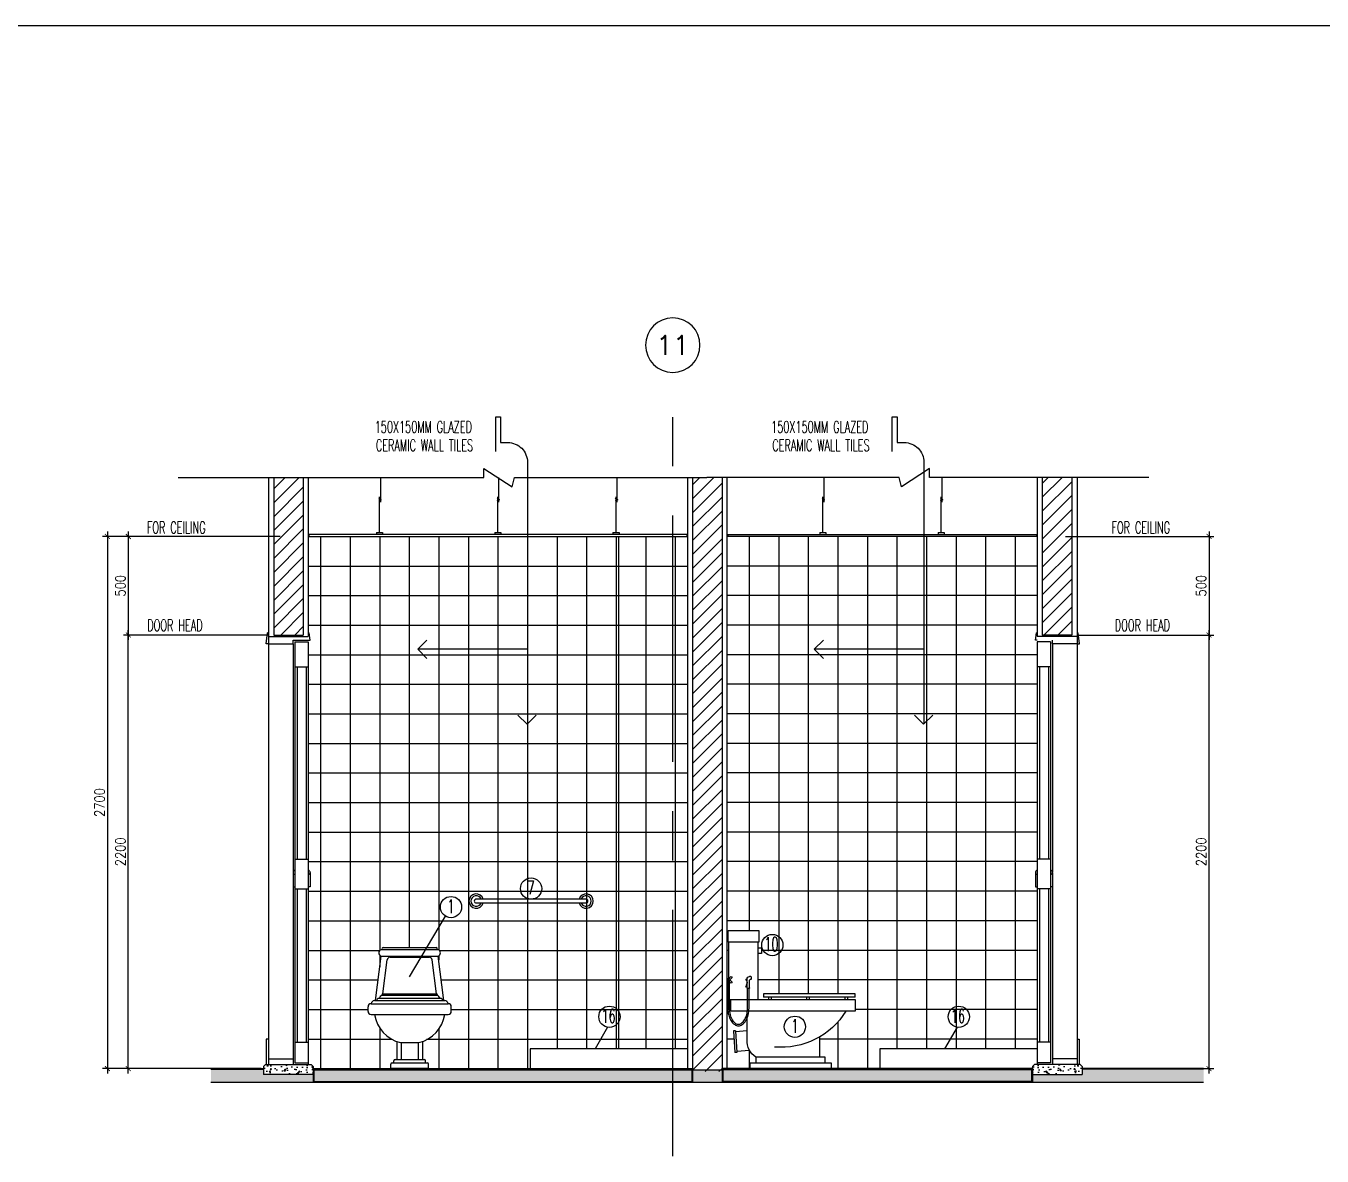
# Model space of a CAD drawing. Extents: x -263967 to -235090, y 196485 to 216410.
# Drawn here: x -256826 to -250248, y 210676 to 216410 of the extents above; entities that cross this region are included whole.
import ezdxf
from ezdxf.enums import TextEntityAlignment as Align

# ---------------------------------------------------------------- set-up
doc = ezdxf.new("R2010")
doc.units = 0
doc.header["$LTSCALE"] = 500
doc.header["$MEASUREMENT"] = 0
doc.linetypes.add('CENTERX2', pattern=[4, 2.5, -0.5, 0.5, -0.5])
doc.linetypes.add('HIDDEN2', pattern=[0.1875, 0.125, -0.0625])
doc.layers.get('0').update_dxf_attribs({"linetype": 'CONTINUOUS'})
doc.layers.get('DEFPOINTS').update_dxf_attribs({"linetype": 'CONTINUOUS'})
for name, color, linetype in [('A-SFIX', 2, 'CONTINUOUS'), ('AX-CR', 2, 'CONTINUOUS'), ('AX-TXT', 2, 'CONTINUOUS'), ('AXES', 11, 'CENTERX2'), ('Dimout', 4, 'CONTINUOUS'), ('DW', 7, 'CONTINUOUS'), ('ELE', 3, 'CONTINUOUS'), ('ELV', 7, 'CONTINUOUS'), ('FIX', 2, 'CONTINUOUS'), ('HatchA', 11, 'CONTINUOUS'), ('Plaster', 7, 'CONTINUOUS'), ('SANI', 2, 'CONTINUOUS'), ('Tile', 5, 'CONTINUOUS'), ('TITLE', 1, 'CONTINUOUS'), ('TXT', 2, 'CONTINUOUS'), ('WALL', 6, 'CONTINUOUS'), ('WallPartition', 2, 'CONTINUOUS'), ('Windows', 9, 'CONTINUOUS')]:
    doc.layers.add(name, color=color, linetype=linetype)
doc.styles.add('DIM', font='simplex.shx', dxfattribs={"width": 0.85})
doc.styles.add('ROMANS', font='romans.shx', dxfattribs={"width": 0.6})
doc.dimstyles.new('DIM1-25', dxfattribs={"dimscale": 25, "dimtxt": 2, "dimasz": 1, "dimexe": 1, "dimexo": 1, "dimgap": 0.6, "dimtad": 1, "dimdec": 0, "dimdsep": 46, "dimtxsty": 'DIM', "dimblk1": 'ARCHTICK', "dimblk2": 'ARCHTICK', "dimsah": 1, "dimcen": 0.09, "dimdle": 1, "dimclrd": 256, "dimclrt": 2, "dimadec": 0, "dimazin": 0, "dimtfac": 1, "dimtdec": 0, "dimtix": 1, "dimtmove": 1, "dimatfit": 3, "dimldrblk": 'ARCHTICK', "dimfxl": 0, "dimtvp": 2, "dimtolj": 1, "dimtzin": 0, "dimarcsym": 0})
pattern_1 = [(45, (-40456.895, 10653.194), (-35.355339, 35.355339), [])]

# ---------------------------------------------------------------- blocks, each defined once
blk = doc.blocks.new('A$C69CD438C')
at = {"layer": 'A-SFIX'}
for p, q in [((65.9, 603.8, 658.7), (356.8, 603.8, 658.7)), ((76.8, 614.7, 658.7), (345.8, 614.7, 658.7)), ((38.4, 345.8, 658.7), (65.9, 570.8, 658.7)), ((65.9, 570.8, 658.7), (356.8, 570.8, 658.7)), ((75.6, 378.7, 658.7), (96.7, 551.5, 658.7)), ((111.9, 565, 658.7), (310.7, 565, 658.7)), ((347, 378.7, 658.7), (326, 551.5, 658.7)), ((384.2, 345.8, 658.7), (356.8, 570.8, 658.7)), ((15.4, 329.3, 658.7), (407.3, 329.3, 658.7)), ((32.9, 345.8, 658.7), (389.7, 345.8, 658.7)), ((51.2, 356.8, 658.7), (371.4, 356.8, 658.7)), ((70, 373.2, 658.7), (352.6, 373.2, 658.7)), ((75.6, 378.7, 658.7), (347, 378.7, 658.7)), ((0, 289.8, 658.7), (0, 314, 658.7)), ((15.4, 274.4, 658.7), (407.3, 274.4, 658.7)), ((422.6, 289.8, 658.7), (422.6, 314, 658.7)), ((145.5, 137.8, 658.7), (145.5, 46.1, 658.7)), ((164.7, 131.7, 658.7), (258, 131.7, 658.7)), ((167.4, 131.7, 658.7), (167.4, 46.1, 658.7)), ((255.2, 131.7, 658.7), (255.2, 46.1, 658.7)), ((277.2, 137.8, 658.7), (277.2, 46.1, 658.7)), ((115.6, 0, 658.7), (115.6, 23.1, 658.7)), ((307.1, 0), (115.6, 0)), ((122.2, 29.6, 658.7), (300.5, 29.6, 658.7)), ((130.5, 29.6, 658.7), (130.5, 39.5, 658.7)), ((137.1, 46.1, 658.7), (285.5, 46.1, 658.7)), ((292.1, 29.6, 658.7), (292.1, 39.5, 658.7)), ((307.1, 0, 658.7), (307.1, 23.1, 658.7))]:
    blk.add_line(p, q, dxfattribs=at)
for centre, radius, start, end in [((72.7, 587.3, 658.7), 17.8, 112.61986, 247.38014), ((79.6, 606.5, 658.7), 8.68, 108.43495, 198.43495), ((343, 606.5, 658.7), 8.68, 341.56505, 71.56505), ((349.9, 587.3, 658.7), 17.8, 292.61986, 67.38014), ((111.9, 549.6, 658.7), 15.4, 90, 173.04704), ((310.7, 549.6, 658.7), 15.4, 6.95296, 90), ((15.4, 314, 658.7), 15.4, 90, 180), ((35.7, 326.6, 658.7), 19.4, 98.1301, 171.8699), ((58.5, 343.3, 658.7), 15.3, 118.30463, 170.72602), ((92.8, 342.2, 658.7), 38.5, 126.28859, 157.78628), ((76.4, 372.4, 658.7), 6.42, 96.98527, 172.09737), ((346.2, 372.4, 658.7), 6.42, 7.90263, 83.01473), ((329.8, 342.2, 658.7), 38.5, 22.21372, 53.71141), ((364.2, 343.3, 658.7), 15.3, 9.27398, 61.69537), ((387, 326.6, 658.7), 19.4, 8.1301, 81.8699), ((407.3, 314, 658.7), 15.4, 0, 90), ((15.4, 289.8, 658.7), 15.4, 180, 270), ((208.2, 304.1, 658.7), 177.8, 189.59805, 255.82073), ((214.4, 304.1, 658.7), 177.8, 284.17927, 350.40195), ((407.3, 289.8, 658.7), 15.4, 270, 0), ((122.2, 23.1, 658.7), 6.59, 90, 180), ((137.1, 39.5, 658.7), 6.59, 90, 180), ((285.5, 39.5, 658.7), 6.59, 0, 90), ((300.5, 23.1, 658.7), 6.59, 0, 90)]:
    blk.add_arc(centre, radius, start, end, dxfattribs=at)
blk = doc.blocks.new('A0-BOX')
at = {"layer": 'TITLE'}
blk.add_line((113.3, 79.7), (0, 79.7), dxfattribs=at)
blk = doc.blocks.new('GAN')
for p, q in [((-0.0212, 0.1644), (-0.0212, 0.29)), ((-0.0155, 0.01), (-0.0155, 0.1918)), ((0, 0.01), (-0.031, 0.01)), ((-0.031, 0.01), (-0.031, 0)), ((0, 0.01), (0, 0))]:
    blk.add_line(p, q)
blk.add_lwpolyline([(-0.0118, 0.184), (-0.024, 0.1754), (-0.0113, 0.1703)])
blk = doc.blocks.new('walling')
at = {"layer": 'ELV'}
blk.add_line((0.1363, -1.1797), (-0.4198, -1.1797), dxfattribs=at)
blk.add_lwpolyline([(-0.025, -0.176), (-0.025, 0), (0, 0), (0, -0.1306), (0.0363, -0.1306, -0.414214), (0.1363, -0.2306), (0.1363, -1.5582)], format="xyb", dxfattribs=at)
at = {"layer": 'WALL'}
for p, q in [((-0.4198, -1.1797), (-0.3736, -1.1334)), ((-0.4198, -1.1797), (-0.3736, -1.2259)), ((0.1345, -1.56), (0.0882, -1.5137)), ((0.1345, -1.56), (0.1808, -1.5137))]:
    blk.add_line(p, q, dxfattribs=at)
at = {"layer": 'TXT', "style": 'ROMANS', "width": 0.6}
for s, p in [('150X150MM GLAZED', (-0.639, -0.0816)), ('CERAMIC WALL TILES', (-0.6331, -0.1746))]:
    blk.add_text(s, height=0.06, dxfattribs=at).set_placement(p)
blk = doc.blocks.new('COMP')
at = {"layer": 'FIX'}
for p, q in [((-0.0575, 0.6125), (-0.0575, 0.5833)), ((-0.0411, 0.6125), (-0.0575, 0.6125)), ((-0.0411, 0.35), (-0.0411, 0.6416)), ((0.1079, 0.35), (0.1079, 0.6416)), ((-0.0575, 0.5833), (-0.0411, 0.5833)), ((-0.5343, 0.3618), (-0.5343, 0.3792)), ((-0.5343, 0.3792), (-0.0685, 0.3792)), ((-0.5343, 0.3618), (-0.0685, 0.3618)), ((-0.5343, 0.35), (-0.5343, 0.2917)), ((0.1079, 0.35), (-0.5343, 0.35)), ((-0.4959, 0.35), (-0.4959, 0.3618)), ((-0.4825, 0.35), (-0.4825, 0.3618)), ((-0.301, 0.35), (-0.301, 0.3618)), ((-0.2876, 0.35), (-0.2876, 0.3618)), ((-0.1087, 0.35), (-0.1087, 0.3618)), ((-0.0953, 0.35), (-0.0953, 0.3618)), ((-0.0685, 0.3792), (-0.0685, 0.3618)), ((0.0971, 0.2917), (0.0971, 0.35)), ((-0.5343, 0.2917), (0.0971, 0.2917)), ((0.0146, 0.1458), (0.0146, 0.2917)), ((-0.3528, 0.1603), (-0.3528, 0.0583)), ((0.0146, 0.1914), (0.0738, 0.1873)), ((0.0741, 0.1923), (0.0665, 0.0825)), ((0.0741, 0.1923), (0.0841, 0.1916)), ((0.0841, 0.1916), (0.0765, 0.0818)), ((0.0027, 0.092), (0.0669, 0.0875)), ((0.0665, 0.0825), (0.0765, 0.0818)), ((-0.382, 0.0583), (-0.0292, 0.0583)), ((-0.382, 0.0292), (-0.382, 0.0583)), ((-0.0292, 0.0583), (-0.0292, 0.0292))]:
    blk.add_line(p, q, dxfattribs=at)
for points in [[(0.1117, 0.6416), (0.1117, 0.7), (-0.0449, 0.7), (-0.0449, 0.6416)], [(0, 0), (0, 0.0292), (-0.4111, 0.0292), (-0.4111, 0)]]:
    blk.add_lwpolyline(points, close=True, dxfattribs=at)
for centre, radius, start, end in [((-0.1594, 0.4916), 0.3837, 211.41144, 275.3446), ((-0.0802, 0.1385), 0.0951, 302.4712, 4.3987)]:
    blk.add_arc(centre, radius, start, end, dxfattribs=at)
blk = doc.blocks.new('A$C64FB74DC')
at = {"layer": 'FIX'}
blk.add_lwpolyline([(36.6, 46.2, 1), (36.6, 27.1), (594.2, 27.1, 1), (594.2, 46.2)], format="xyb", close=True, dxfattribs=at)
for centre, radius, start, end in [((36.6, 36.6), 36.6, 15.06895, 344.93105), ((594.2, 36.6), 36.6, 195.06895, 164.93105), ((36.6, 36.6), 26.6, 20.95176, 339.04824), ((594.2, 36.6), 26.6, 200.95176, 159.04824)]:
    blk.add_arc(centre, radius, start, end, dxfattribs=at)
blk = doc.blocks.new('A$C03B742BD')
at = {"layer": 'SANI'}
for p, q in [((0, 0.238), (0, 0.247)), ((0.003, 0.25), (0.01, 0.25)), ((0.003, 0.235), (0.007, 0.235)), ((0.01, 0.192), (0.01, 0.232)), ((0.0225, 0.192), (0.0225, 0.2375)), ((0.0225, 0.221), (0.0291, 0.197)), ((0.0225, 0.2172), (0.0282, 0.1967)), ((0.1091, 0.234), (0.1003, 0.2428)), ((0.1091, 0.2324), (0.1003, 0.2237)), ((0.1155, 0.2404), (0.1067, 0.2492)), ((0.1155, 0.2261), (0.1067, 0.2173)), ((0.012, 0.19), (0.0205, 0.19))]:
    blk.add_line(p, q, dxfattribs=at)
for points in [[(0.12, 0.2271), (0.12, 0.09, -0.060702), (0.1156, 0.0539, -0.074102), (0.1043, 0.0264, -0.106911), (0.0852, 0.0059, -0.152771), (0.0663, 0, -0.152771), (0.0473, 0.0059, -0.106911), (0.0282, 0.0264, -0.074102), (0.0169, 0.0539, -0.060702), (0.0125, 0.09), (0.0125, 0.19)], [(0.1125, 0.2231), (0.1125, 0.09, -0.060702), (0.1083, 0.0557, -0.074102), (0.0978, 0.0302, -0.106911), (0.0809, 0.0121, -0.152771), (0.0663, 0.0075, -0.152771), (0.0516, 0.0121, -0.106911), (0.0347, 0.0302, -0.074102), (0.0242, 0.0557, -0.060702), (0.02, 0.09), (0.02, 0.19)], [(0.0225, 0.2283, 0.064258), (0.0248, 0.2292, 0.106392), (0.0269, 0.2311, 0.159292), (0.0277, 0.2335, 0.159292), (0.0269, 0.236, 0.106392), (0.0248, 0.2379, 0.066222), (0.0224, 0.2388, 0.057624)], [(0.0225, 0.2303, 0.046557), (0.0238, 0.2309, 0.106392), (0.0253, 0.2323, 0.159292), (0.0257, 0.2335, 0.159292), (0.0253, 0.2348, 0.106392), (0.0238, 0.2362, 0.046557), (0.0225, 0.2367, 0.057624)]]:
    blk.add_lwpolyline(points, format="xyb", dxfattribs=at)
blk.add_circle((0.1163, 0.2332), 0.0072, dxfattribs=at)
for centre, radius, start, end in [((0.003, 0.247), 0.003, 90, 180), ((0.003, 0.238), 0.003, 180, 270), ((0.007, 0.232), 0.003, 0, 90), ((0.01, 0.2375), 0.0125, 0, 90), ((0.1035, 0.246), 0.0045, 45, 225), ((0.1035, 0.2205), 0.0045, 135, 315), ((0.012, 0.192), 0.002, 180, 270), ((0.0205, 0.192), 0.002, 270, 0), ((0.0286, 0.1968), 0.0005, 194.53893, 16.23807)]:
    blk.add_arc(centre, radius, start, end, dxfattribs=at)
blk = doc.blocks.new('_ARCHTICK')
at = {"color": 0, "linetype": 'ByBlock', "const_width": 0.15}
blk.add_lwpolyline([(-0.5, -0.5), (0.5, 0.5)], dxfattribs=at)
blk = doc.blocks.new('*D261')
at = {"layer": 'DEFPOINTS', "color": 0}
for p in [(-255510.6, 213819.9), (-256306.6, 213319.9), (-255570, 213319.9)]:
    blk.add_point(p, dxfattribs=at)
at = {"layer": 'Dimout', "color": 0, "lineweight": -2}
for p, q in [((-255535.6, 213819.9), (-256331.6, 213819.9)), ((-255595, 213319.9), (-256331.6, 213319.9))]:
    blk.add_line(p, q, dxfattribs=at)
at = {"layer": 'Dimout', "lineweight": -2}
blk.add_line((-256306.6, 213844.9), (-256306.6, 213294.9), dxfattribs=at)
at = {"layer": 'Dimout', "lineweight": -2, "xscale": 25, "yscale": 25, "zscale": 25}
for p, rotation in [((-256306.6, 213819.9), 90), ((-256306.6, 213319.9), 270)]:
    blk.add_blockref('_ARCHTICK', p, dxfattribs=dict(at, rotation=rotation))
at = {"layer": 'Dimout', "color": 2, "insert": (-256346.6, 213569.9), "char_height": 50, "attachment_point": 5, "rotation": 90, "style": 'DIM'}
blk.add_mtext('\\A1;500', dxfattribs=at)
blk = doc.blocks.new('*D260')
at = {"layer": 'DEFPOINTS', "color": 0}
for p in [(-256306.6, 213319.9), (-255649.8, 213319.9), (-255608, 211119.9)]:
    blk.add_point(p, dxfattribs=at)
at = {"layer": 'Dimout', "lineweight": -2}
blk.add_line((-256306.6, 211094.9), (-256306.6, 213344.9), dxfattribs=at)
at = {"layer": 'Dimout', "color": 0, "lineweight": -2}
for p, q in [((-255674.8, 213319.9), (-256331.6, 213319.9)), ((-255633, 211119.9), (-256331.6, 211119.9))]:
    blk.add_line(p, q, dxfattribs=at)
at = {"layer": 'Dimout', "lineweight": -2, "xscale": 25, "yscale": 25, "zscale": 25}
for p, rotation in [((-256306.6, 213319.9), 90), ((-256306.6, 211119.9), 270)]:
    blk.add_blockref('_ARCHTICK', p, dxfattribs=dict(at, rotation=rotation))
at = {"layer": 'Dimout', "color": 2, "insert": (-256346.6, 212219.9), "char_height": 50, "attachment_point": 5, "rotation": 90, "style": 'DIM'}
blk.add_mtext('\\A1;2200', dxfattribs=at)
blk = doc.blocks.new('*D259')
at = {"layer": 'DEFPOINTS', "color": 0}
for p in [(-256306.6, 213819.9), (-256412.4, 211119.9), (-256306.6, 211119.9)]:
    blk.add_point(p, dxfattribs=at)
at = {"layer": 'Dimout', "color": 0, "lineweight": -2}
for p, q in [((-256331.6, 213819.9), (-256437.4, 213819.9)), ((-256331.6, 211119.9), (-256437.4, 211119.9))]:
    blk.add_line(p, q, dxfattribs=at)
at = {"layer": 'Dimout', "lineweight": -2}
blk.add_line((-256412.4, 213844.9), (-256412.4, 211094.9), dxfattribs=at)
at = {"layer": 'Dimout', "lineweight": -2, "xscale": 25, "yscale": 25, "zscale": 25}
for p, rotation in [((-256412.4, 213819.9), 90), ((-256412.4, 211119.9), 270)]:
    blk.add_blockref('_ARCHTICK', p, dxfattribs=dict(at, rotation=rotation))
at = {"layer": 'Dimout', "color": 2, "insert": (-256452.4, 212469.9), "char_height": 50, "attachment_point": 5, "rotation": 90, "style": 'DIM'}
blk.add_mtext('\\A1;2700', dxfattribs=at)
blk = doc.blocks.new('AXU')
at = {"layer": 'AX-CR'}
blk.add_circle((0, 350), 350, dxfattribs=at)
at = {"layer": 'AX-TXT', "style": 'ROMANS'}
blk.add_attdef('AX', text='', height=250, dxfattribs=at).set_placement((0, 350), align=Align.MIDDLE)
blk = doc.blocks.new('*D242')
at = {"layer": 'DEFPOINTS', "color": 0}
for p in [(-251436.8, 213319.9), (-250821.9, 213319.9), (-251478.7, 211119.9)]:
    blk.add_point(p, dxfattribs=at)
at = {"layer": 'Dimout', "lineweight": -2}
blk.add_line((-250821.9, 211094.9), (-250821.9, 213344.9), dxfattribs=at)
at = {"layer": 'Dimout', "color": 0, "lineweight": -2}
for p, q in [((-251411.8, 213319.9), (-250796.9, 213319.9)), ((-251453.7, 211119.9), (-250796.9, 211119.9))]:
    blk.add_line(p, q, dxfattribs=at)
at = {"layer": 'Dimout', "lineweight": -2, "xscale": 25, "yscale": 25, "zscale": 25}
for p, rotation in [((-250821.9, 213319.9), 90), ((-250821.9, 211119.9), 270)]:
    blk.add_blockref('_ARCHTICK', p, dxfattribs=dict(at, rotation=rotation))
at = {"layer": 'Dimout', "color": 2, "insert": (-250861.9, 212219.9), "char_height": 50, "attachment_point": 5, "rotation": 90, "style": 'DIM'}
blk.add_mtext('\\A1;2200', dxfattribs=at)
blk = doc.blocks.new('*D241')
at = {"layer": 'DEFPOINTS', "color": 0}
for p in [(-251576, 213819.9), (-251516.6, 213319.9), (-250821.9, 213319.9)]:
    blk.add_point(p, dxfattribs=at)
at = {"layer": 'Dimout', "color": 0, "lineweight": -2}
for p, q in [((-251551, 213819.9), (-250796.9, 213819.9)), ((-251491.6, 213319.9), (-250796.9, 213319.9))]:
    blk.add_line(p, q, dxfattribs=at)
at = {"layer": 'Dimout', "lineweight": -2}
blk.add_line((-250821.9, 213844.9), (-250821.9, 213294.9), dxfattribs=at)
at = {"layer": 'Dimout', "lineweight": -2, "xscale": 25, "yscale": 25, "zscale": 25}
for p, rotation in [((-250821.9, 213819.9), 90), ((-250821.9, 213319.9), 270)]:
    blk.add_blockref('_ARCHTICK', p, dxfattribs=dict(at, rotation=rotation))
at = {"layer": 'Dimout', "color": 2, "insert": (-250861.9, 213569.9), "char_height": 50, "attachment_point": 5, "rotation": 90, "style": 'DIM'}
blk.add_mtext('\\A1;500', dxfattribs=at)

msp = doc.modelspace()

# ---------------------------------------------------------------- hatches: boundary and pattern name
at = {"layer": 'HatchA'}
h = msp.add_hatch(dxfattribs=at)
h.set_pattern_fill('ANSI31', color=256, scale=400, style=0)
h.set_pattern_definition([(45, (3573.144, 14290.636), (-35.355339, 35.355339), [])])
h.paths.add_polyline_path([(-255418.3, 214119.9), (-255568.3, 214119.9), (-255568.3, 213319.9), (-255418.3, 213319.9)])
h = msp.add_hatch(dxfattribs=at)
h.set_pattern_fill('ANSI31', color=256, scale=400, style=0)
h.set_pattern_definition(pattern_1)
h.paths.add_polyline_path([(-253293.3, 214119.9), (-253371.1, 214119.9), (-253443.3, 214119.9), (-253443.3, 211104.9), (-253293.3, 211104.9)])
h = msp.add_hatch(dxfattribs=at)
h.set_pattern_fill('ANSI31', color=256, scale=400, style=0)
h.set_pattern_definition(pattern_1)
h.paths.add_polyline_path([(-251668.3, 214119.9), (-251518.3, 214119.9), (-251518.3, 213319.9), (-251668.3, 213319.9)])
at = {"layer": 'Windows'}
h = msp.add_hatch(dxfattribs=at)
h.set_pattern_fill('AR-SAND', color=256, scale=25, style=0)
h.set_pattern_definition([(37.5, (-754.01, 0), (-1.574834, 48.170594), [0, -38, 0, -42.5, 0, -40.625]), (7.5, (-754.01, 0), (44.244418, 70.553652), [0, -20.5, 0, -34.25, 0, -13.125]), (327.5, (-784.76, 0), (77.8535465, 0.1414763), [0, -12.5, 0, -45, 0, -58.75]), (317.5, (-784.76, 0), (75.153165, 21.941889), [0, -6.25, 0, -29.5, 0, -33.75])])
h.paths.add_polyline_path([(-250849.8, 211116.9), (-251466.2, 211116.9), (-251466.2, 211089.9), (-251718.2, 211089.9), (-251718.2, 211049.9), (-250849.8, 211049.9)])
h.paths.add_polyline_path([(-251722.2, 211113.9), (-253289.3, 211113.9), (-253289.3, 211053.9), (-251722.2, 211053.9)])
h.paths.add_polyline_path([(-253293.3, 211113.9), (-253443.3, 211113.9), (-253443.3, 211049.9), (-253293.3, 211049.9)])
h.paths.add_polyline_path([(-253447.3, 211113.9), (-253543.3, 211113.9), (-253543.3, 211053.9), (-253447.3, 211053.9)])
h.paths.add_polyline_path([(-253543.3, 211113.9), (-255364.3, 211113.9), (-255364.3, 211053.9), (-253543.3, 211053.9)])
h.paths.add_polyline_path([(-255368.3, 211089.9), (-255620.3, 211089.9), (-255620.3, 211116.9), (-255886.9, 211116.9), (-255886.9, 211049.9), (-255368.3, 211049.9)])
h = msp.add_hatch(dxfattribs=at)
h.set_pattern_fill('AR-CONC', color=256, scale=10, style=0)
h.set_pattern_definition([(50, (-4566.066, 30116.54), (71.726018, -6.275213), [7.5, -82.5]), (355, (-4566.066, 30116.54), (-13.875133, 75.219213), [6, -66]), (100.4514, (-4560.09, 30116.02), (57.850938, 68.943954), [6.374019, -70.114211]), (46.1842, (-4566.07, 30136.54), (106.724105, -16.551901), [11.25, -123.75]), (96.6356, (-4557.17, 30135.16), (93.46627, 97.411787), [9.56103, -105.1713]), (351.1842, (-4566.07, 30136.54), (93.466195, 97.41186), [9, -99]), (21, (-4556.066, 30131.54), (59.690705, -40.261889), [7.5, -82.5]), (326, (-4556.066, 30131.54), (24.331533, 72.515005), [6, -66]), (71.4514, (-4551.09, 30128.19), (84.022263, 32.25305), [6.374019, -70.114211]), (37.5, (-4566.066, 30116.543), (1.2159855, 33.2893854), [0, -65.2, 0, -67, 0, -66.25]), (7.5, (-4566.066, 30116.543), (26.3069537, 39.441171), [0, -38.2, 0, -63.7, 0, -25.25]), (327.5, (-4588.366, 30116.543), (53.3822436, -2.2554872), [0, -25, 0, -78, 0, -103.5]), (317.5, (-4598.366, 30116.543), (58.318617, 10.010498), [0, -32.5, 0, -51.8, 0, -73.5])])
h.paths.add_polyline_path([(-255368.3, 211129.9), (-255378.3, 211139.9), (-255610.3, 211139.9), (-255620.3, 211129.9), (-255620.3, 211089.9), (-255368.3, 211089.9)])
h = msp.add_hatch(dxfattribs=at)
h.set_pattern_fill('AR-CONC', color=256, scale=10, style=0)
h.set_pattern_definition([(130, (-502520.447, 30116.54), (-71.726018, -6.275213), [7.5, -82.5]), (185, (-502520.45, 30116.54), (13.875133, 75.219213), [6, -66]), (79.5486, (-502526.424, 30116.02), (-57.850938, 68.943954), [6.374019, -70.114211]), (133.8158, (-502520.45, 30136.54), (-106.724105, -16.551901), [11.25, -123.75]), (83.3644, (-502529.34, 30135.16), (-93.46627, 97.411787), [9.56103, -105.1713]), (188.8158, (-502520.45, 30136.54), (-93.466195, 97.41186), [9, -99]), (159, (-502530.447, 30131.54), (-59.690705, -40.261889), [7.5, -82.5]), (214, (-502530.45, 30131.54), (-24.331533, 72.515005), [6, -66]), (108.5486, (-502535.42, 30128.19), (-84.022263, 32.25305), [6.374019, -70.114211]), (142.5, (-502520.447, 30116.543), (-1.2159855, 33.2893854), [0, -65.2, 0, -67, 0, -66.25]), (172.5, (-502520.447, 30116.543), (-26.3069537, 39.441171), [0, -38.2, 0, -63.7, 0, -25.25]), (212.5, (-502498.147, 30116.543), (-53.3822436, -2.2554872), [0, -25, 0, -78, 0, -103.5]), (222.5, (-502488.147, 30116.543), (-58.318617, 10.010498), [0, -32.5, 0, -51.8, 0, -73.5])])
h.paths.add_polyline_path([(-251708.2, 211139.9), (-251718.2, 211129.9), (-251718.2, 211089.9), (-251466.2, 211089.9), (-251466.2, 211129.9), (-251476.2, 211139.9)])

# ---------------------------------------------------------------- linework, layer by layer
for p, q in [((-253472.1, 213829.9), (-255389.6, 213829.9)), ((-253264.6, 213829.9), (-251697.1, 213829.9))]:
    msp.add_line(p, q)
at = {"layer": 'A-SFIX'}
for p, q in [((-253466.3, 211219.9), (-254266.3, 211219.9)), ((-254266.3, 211219.9), (-254266.3, 211119.9)), ((-251693.3, 211219.9), (-252493.3, 211219.9)), ((-252493.3, 211219.9), (-252493.3, 211119.9))]:
    msp.add_line(p, q, dxfattribs=at)
at = {"layer": 'AXES'}
msp.add_line((-253543.3, 210676), (-253543.3, 214652.6), dxfattribs=at)
at = {"layer": 'DW'}
for p, q in [((-254880.2, 211585), (-254696.5, 211892.8)), ((-253873.9, 211329.6), (-253938, 211219.9)), ((-252100.9, 211329.6), (-252165, 211219.9))]:
    msp.add_line(p, q, dxfattribs=at)
at = {"layer": 'ELE'}
for points in [[(-256053.2, 214119.9), (-254502.5, 214119.9), (-254502.5, 214165.1), (-254359.1, 214071.6), (-254347.3, 214119.9), (-254080.5, 214119.9), (-253371.1, 214119.9)], [(-251127.9, 214119.9), (-252239.7, 214119.9), (-252239.7, 214165.1), (-252383.1, 214071.6), (-252395, 214119.9), (-252661.8, 214119.9), (-253371.1, 214119.9)]]:
    msp.add_lwpolyline(points, dxfattribs=at)
at = {"layer": 'FIX', "color": 2}
for centre in [(-254262.3, 212033.4), (-254668.8, 211939.2), (-253038.2, 211746.9), (-253864.7, 211382.8), (-252091.7, 211382.8), (-252923.8, 211332.1)]:
    msp.add_circle(centre, 54, dxfattribs=at)
at = {"layer": 'Plaster'}
for p, q in [((-255595.3, 214119.9), (-255595.3, 213312.5)), ((-255393.3, 214119.9), (-255393.3, 213312.5)), ((-253468.3, 214119.9), (-253468.3, 211119.9)), ((-253268.3, 214119.9), (-253268.3, 211119.9)), ((-251693.3, 214119.9), (-251693.3, 213312.5)), ((-251491.3, 214119.9), (-251491.3, 213312.5)), ((-255389.6, 213829.9), (-255389.6, 213819.9)), ((-253818.3, 213819.9), (-253818.3, 211219.9)), ((-253472.1, 213829.9), (-253472.1, 213819.9)), ((-253264.6, 213829.9), (-253264.6, 213819.9)), ((-251697.1, 213829.9), (-251697.1, 213819.9)), ((-255595.3, 211169.9), (-255469.8, 211169.9)), ((-251491.3, 211169.9), (-251616.9, 211169.9)), ((-255886.9, 211119.9), (-255620.3, 211119.9)), ((-255368.3, 211119.9), (-253443.3, 211119.9)), ((-255368.3, 211113.9), (-253443.3, 211113.9)), ((-251718.2, 211119.9), (-253293.3, 211119.9)), ((-251718.2, 211113.9), (-253293.3, 211113.9)), ((-250849.8, 211119.9), (-251466.2, 211119.9))]:
    msp.add_line(p, q, dxfattribs=at)
at = {"layer": 'Tile'}
for p, q in [((-255393.3, 213819.9), (-253468.3, 213819.9)), ((-255330.8, 213819.9), (-255330.8, 211119.9)), ((-255180.8, 213819.9), (-255180.8, 211119.9)), ((-255030.8, 213819.9), (-255030.8, 211718.7)), ((-254880.8, 213819.9), (-254880.8, 211734.6)), ((-254730.8, 213819.9), (-254730.8, 211722.5)), ((-254580.8, 213819.9), (-254580.8, 211119.9)), ((-254430.8, 213819.9), (-254430.8, 211119.9)), ((-254280.8, 213819.9), (-254280.8, 211119.9)), ((-254130.8, 213819.9), (-254130.8, 211219.9)), ((-253980.8, 213819.9), (-253980.8, 211219.9)), ((-253830.8, 213819.9), (-253830.8, 211219.9)), ((-253680.8, 213819.9), (-253680.8, 211219.9)), ((-253530.8, 213819.9), (-253530.8, 211219.9)), ((-251693.3, 213819.9), (-253268.3, 213819.9)), ((-253155.8, 213819.9), (-253155.8, 211819.9)), ((-253005.8, 213819.9), (-253005.8, 211499)), ((-252855.8, 213819.9), (-252855.8, 211499)), ((-252705.8, 213819.9), (-252705.8, 211499)), ((-252555.8, 213819.9), (-252555.8, 211119.9)), ((-252405.8, 213819.9), (-252405.8, 211219.9)), ((-252255.8, 213819.9), (-252255.8, 211219.9)), ((-252105.8, 213819.9), (-252105.8, 211219.9)), ((-251955.8, 213819.9), (-251955.8, 211219.9)), ((-251805.8, 213819.9), (-251805.8, 211219.9)), ((-255393.3, 213669.9), (-253468.3, 213669.9)), ((-251693.3, 213669.9), (-253268.3, 213669.9)), ((-255393.3, 213519.9), (-253468.3, 213519.9)), ((-251693.3, 213519.9), (-253268.3, 213519.9)), ((-255393.3, 213369.9), (-253468.3, 213369.9)), ((-251693.3, 213369.9), (-253268.3, 213369.9)), ((-255393.3, 213219.9), (-253468.3, 213219.9)), ((-251693.3, 213219.9), (-253268.3, 213219.9)), ((-255393.3, 213069.9), (-253468.3, 213069.9)), ((-251693.3, 213069.9), (-253268.3, 213069.9)), ((-255393.3, 212919.9), (-253468.3, 212919.9)), ((-251693.3, 212919.9), (-253268.3, 212919.9)), ((-255393.3, 212769.9), (-253468.3, 212769.9)), ((-251693.3, 212769.9), (-253268.3, 212769.9)), ((-255393.3, 212619.9), (-253468.3, 212619.9)), ((-251693.3, 212619.9), (-253268.3, 212619.9)), ((-255393.3, 212469.9), (-253468.3, 212469.9)), ((-251693.3, 212469.9), (-253268.3, 212469.9)), ((-255393.3, 212319.9), (-253468.3, 212319.9)), ((-251693.3, 212319.9), (-253268.3, 212319.9)), ((-255393.3, 212169.9), (-253468.3, 212169.9)), ((-251693.3, 212169.9), (-253268.3, 212169.9)), ((-255393.3, 212019.9), (-253468.3, 212019.9)), ((-251693.3, 212019.9), (-253268.3, 212019.9)), ((-255393.3, 211869.9), (-253468.3, 211869.9)), ((-251693.3, 211869.9), (-253268.3, 211869.9)), ((-255393.3, 211719.9), (-255029.8, 211719.9)), ((-255030.8, 211695.6), (-255030.8, 211635.5)), ((-254730.8, 211691.9), (-254730.8, 211671.4)), ((-254727.5, 211719.9), (-253468.3, 211719.9)), ((-253259.2, 211719.9), (-253268.3, 211719.9)), ((-251693.3, 211719.9), (-253093.8, 211719.9)), ((-255393.3, 211569.9), (-255038.8, 211569.9)), ((-254718.4, 211569.9), (-253468.3, 211569.9)), ((-251693.3, 211569.9), (-253110.2, 211569.9)), ((-255393.3, 211419.9), (-255090, 211419.9)), ((-254667.3, 211419.9), (-253468.3, 211419.9)), ((-253248.4, 211419.9), (-253268.3, 211419.9)), ((-251693.3, 211419.9), (-252617, 211419.9)), ((-252705.8, 211355.9), (-252705.8, 211119.9)), ((-255030.8, 211327.1), (-255030.8, 211119.9)), ((-254730.8, 211320.7), (-254730.8, 211119.9)), ((-255393.3, 211269.9), (-254970.4, 211269.9)), ((-254793.1, 211269.9), (-253468.3, 211269.9)), ((-253232.6, 211269.9), (-253268.3, 211269.9)), ((-251693.3, 211269.9), (-252798.5, 211269.9)), ((-253155.8, 211215.3), (-253155.8, 211119.9))]:
    msp.add_line(p, q, dxfattribs=at)
at = {"layer": 'WALL'}
for p, q in [((-255568.3, 214119.9), (-255568.3, 213319.9)), ((-255418.3, 214119.9), (-255418.3, 213319.9)), ((-253443.3, 214119.9), (-253443.3, 211049.9)), ((-253293.3, 214119.9), (-253293.3, 211049.9)), ((-251668.3, 214119.9), (-251668.3, 213319.9)), ((-251518.3, 214119.9), (-251518.3, 213319.9)), ((-255568.3, 213319.9), (-255418.3, 213319.9)), ((-251518.3, 213319.9), (-251668.3, 213319.9)), ((-255886.9, 211116.9), (-255620.3, 211116.9)), ((-255620.3, 211129.9), (-255610.3, 211139.9)), ((-255620.3, 211129.9), (-255620.3, 211089.9)), ((-255368.3, 211089.9), (-255620.3, 211089.9)), ((-255610.3, 211139.9), (-255378.3, 211139.9)), ((-255368.3, 211129.9), (-255378.3, 211139.9)), ((-255368.3, 211129.9), (-255368.3, 211089.9)), ((-255368.3, 211089.9), (-255368.3, 211049.9)), ((-255364.3, 211113.9), (-255364.3, 211053.9)), ((-253447.3, 211113.9), (-253447.3, 211053.9)), ((-253443.3, 211113.9), (-253293.3, 211113.9)), ((-253289.3, 211113.9), (-253289.3, 211053.9)), ((-251722.2, 211113.9), (-251722.2, 211053.9)), ((-251718.2, 211129.9), (-251708.2, 211139.9)), ((-251718.2, 211129.9), (-251718.2, 211089.9)), ((-251718.2, 211089.9), (-251718.2, 211049.9)), ((-251718.2, 211089.9), (-251466.2, 211089.9)), ((-251476.2, 211139.9), (-251708.2, 211139.9)), ((-251466.2, 211129.9), (-251476.2, 211139.9)), ((-251466.2, 211129.9), (-251466.2, 211089.9)), ((-250849.8, 211116.9), (-251466.2, 211116.9)), ((-250849.8, 211049.9), (-255886.9, 211049.9)), ((-255364.3, 211053.9), (-253447.3, 211053.9)), ((-251722.2, 211053.9), (-253289.3, 211053.9))]:
    msp.add_line(p, q, dxfattribs=at)
at = {"layer": 'WallPartition', "linetype": 'HIDDEN2', "const_width": 2}
for points in [[(-255366.3, 211113.9), (-255366.3, 211051.9), (-253445.3, 211051.9), (-253445.3, 211113.9)], [(-251720.2, 211113.9), (-251720.2, 211051.9), (-253291.3, 211051.9), (-253291.3, 211113.9)]]:
    msp.add_lwpolyline(points, dxfattribs=at)
at = {"layer": 'Windows'}
for p, q in [((-255606.7, 213275.2), (-255599.9, 213330.8)), ((-255595.3, 213330.8), (-255599.9, 213330.8)), ((-255393.3, 213330.8), (-255388.7, 213330.8)), ((-255384.2, 213293.9), (-255388.7, 213330.8)), ((-251702.4, 213293.9), (-251697.9, 213330.8)), ((-251693.3, 213330.8), (-251697.9, 213330.8)), ((-251491.3, 213330.8), (-251486.7, 213330.8)), ((-251479.9, 213275.2), (-251486.7, 213330.8)), ((-255595.3, 213275.2), (-255606.7, 213275.2)), ((-255595.3, 213312.5), (-255393.3, 213312.5)), ((-255595.3, 213312.5), (-255595.3, 211139.9)), ((-255595.3, 213275.2), (-255469.8, 213275.2)), ((-255469.8, 213293.9), (-255384.2, 213293.9)), ((-255469.8, 213275.2), (-255469.8, 213293.9)), ((-255469.8, 213275.2), (-255469.8, 212118.9)), ((-255460.7, 213284.6), (-255393.3, 213284.6)), ((-255460.7, 213284.6), (-255460.7, 211149.2)), ((-255393.3, 213284.6), (-255393.3, 211139.9)), ((-251693.3, 213293.9), (-251702.4, 213293.9)), ((-251491.3, 213312.5), (-251693.3, 213312.5)), ((-251693.3, 213284.6), (-251693.3, 211139.9)), ((-251626, 213284.6), (-251693.3, 213284.6)), ((-251626, 213284.6), (-251626, 211149.2)), ((-251616.9, 213275.2), (-251616.9, 213293.9)), ((-251616.9, 213275.2), (-251616.9, 212118.9)), ((-251491.3, 213275.2), (-251616.9, 213275.2)), ((-251491.3, 213312.5), (-251491.3, 211139.9)), ((-251491.3, 213275.2), (-251479.9, 213275.2)), ((-255460.7, 213159.2), (-255393.3, 213159.2)), ((-255449.5, 213159.2), (-255449.5, 212182.6)), ((-255404.4, 213159.2), (-255404.4, 212182.6)), ((-251626, 213159.2), (-251693.3, 213159.2)), ((-251682.2, 213159.2), (-251682.2, 212182.6)), ((-251637.1, 213159.2), (-251637.1, 212182.6)), ((-255460.7, 212182.6), (-255393.3, 212182.6)), ((-251626, 212182.6), (-251693.3, 212182.6)), ((-255470.5, 212115.1), (-255470.5, 212042.3)), ((-255383.4, 212115.1), (-255383.4, 212042.3)), ((-251703.2, 212115.1), (-251703.2, 212042.3)), ((-251616.1, 212115.1), (-251616.1, 212042.3)), ((-255470.5, 212042.3), (-255460.7, 212042.3)), ((-255469.8, 212042.3), (-255469.8, 211139.9)), ((-255460.7, 212031.5), (-255393.3, 212031.5)), ((-255449.5, 212031.5), (-255449.5, 211254.5)), ((-255404.4, 212031.5), (-255404.4, 211254.5)), ((-255383.4, 212042.3), (-255393.3, 212042.3)), ((-251703.2, 212042.3), (-251693.3, 212042.3)), ((-251626, 212031.5), (-251693.3, 212031.5)), ((-251682.2, 212031.5), (-251682.2, 211254.5)), ((-251637.1, 212031.5), (-251637.1, 211254.5)), ((-251616.1, 212042.3), (-251626, 212042.3)), ((-251616.9, 212042.3), (-251616.9, 211139.9)), ((-255606.4, 211269.9), (-255606.4, 211139.9)), ((-255595.3, 211269.9), (-255606.4, 211269.9)), ((-255460.7, 211254.5), (-255393.3, 211254.5)), ((-251626, 211254.5), (-251693.3, 211254.5)), ((-251491.3, 211269.9), (-251480.2, 211269.9)), ((-251480.2, 211269.9), (-251480.2, 211139.9)), ((-255460.7, 211149.2), (-255393.3, 211149.2)), ((-251626, 211149.2), (-251693.3, 211149.2))]:
    msp.add_line(p, q, dxfattribs=at)
for centre, start, end in [((-255460.7, 212115.1), 90, 270), ((-255393.3, 212115.1), 270, 90), ((-251693.3, 212115.1), 90, 270), ((-251626, 212115.1), 270, 90)]:
    msp.add_arc(centre, 9.89, start, end, dxfattribs=at)

# ---------------------------------------------------------------- block references
for name, p, xscale, yscale, zscale in [('A0-BOX', (-263966.8, 196485.4), 250, 250, 250), ('GAN', (-255047, 213829.9), -1000, 1000, 1000), ('GAN', (-254447, 213829.9), -1000, 1000, 1000), ('GAN', (-253847, 213829.9), -1000, 1000, 1000), ('GAN', (-252797, 213829.9), -1000, 1000, 1000), ('GAN', (-252197, 213829.9), -1000, 1000, 1000)]:
    msp.add_blockref(name, p, dxfattribs=dict(xscale=xscale, yscale=yscale, zscale=zscale))
at = {"layer": 'A-SFIX'}
msp.add_blockref('A$C69CD438C', (-255090, 211119.9), dxfattribs=at)
at = {"layer": 'AXES'}
ref = msp.add_blockref('AXU', (-253543.3, 214928.6), dxfattribs=dict(at, xscale=-0.3942857142857143, yscale=0.3942857142857143, zscale=0.3942857142857143, rotation=180))
ref.add_attrib('AX', '11', dxfattribs={"layer": 'AX-TXT', "color": 6, "height": 98.57, "style": 'ROMANS'}).set_placement((-253543.3, 214790.6), align=Align.MIDDLE)
at = {"layer": 'FIX'}
msp.add_blockref('A$C64FB74DC', (-254577.7, 211933.3), dxfattribs=at)
at = {"layer": 'SANI', "xscale": -1000, "yscale": 1000, "zscale": 1000}
msp.add_blockref('A$C03B742BD', (-253144, 211337.1), dxfattribs=at)
at = {"layer": 'WALL', "xscale": 1000, "yscale": 1000, "zscale": 1000}
for p in [(-254417.1, 214427.1), (-252405.2, 214427.1)]:
    msp.add_blockref('walling', p, dxfattribs=at)
at = {"layer": 'Windows', "xscale": -1000, "yscale": 1000, "zscale": 1000}
msp.add_blockref('COMP', (-253151.3, 211119.9), dxfattribs=at)

# ---------------------------------------------------------------- texts
at = {"layer": 'TXT', "style": 'ROMANS', "width": 0.6}
for s, height, p in [('FOR CEILING', 60, (-256212.1, 213835.5)), ('FOR CEILING', 60, (-251317, 213835.5)), ('DOOR HEAD', 60, (-256210.1, 213339.1)), ('DOOR HEAD', 60, (-251300.2, 213339.1)), ('7', 70, (-254280.6, 212002.5)), ('1', 70, (-254687.1, 211908.3)), ('10', 70, (-253078.8, 211716)), ('16', 70, (-253905.2, 211351.9)), ('16', 70, (-252132.2, 211351.9)), ('1', 70, (-252941.4, 211301.2))]:
    msp.add_text(s, height=height, dxfattribs=at).set_placement(p)

# ---------------------------------------------------------------- dimensions: what is measured, and where the dimension line sits
at = {"layer": 'Dimout'}
for base, p1, p2, picture, middle in [((-256412.4, 211119.9), (-256306.6, 213819.9), (-256306.6, 211119.9), '*D259', (-256452.4, 212469.9)), ((-256306.6, 213319.9), (-255510.6, 213819.9), (-255570, 213319.9), '*D261', (-256346.6, 213569.9)), ((-250821.9, 213319.9), (-251576, 213819.9), (-251516.6, 213319.9), '*D241', (-250861.9, 213569.9)), ((-256306.6, 213319.9), (-255608, 211119.9), (-255649.8, 213319.9), '*D260', (-256346.6, 212219.9)), ((-250821.9, 213319.9), (-251478.7, 211119.9), (-251436.8, 213319.9), '*D242', (-250861.9, 212219.9))]:
    dim = msp.add_linear_dim(base=base, p1=p1, p2=p2, angle=90, dimstyle='DIM1-25', dxfattribs=at)
    dim.commit()
    dim.dimension.update_dxf_attribs({"geometry": picture, "text_midpoint": middle})

doc.saveas('drawing.dxf')
